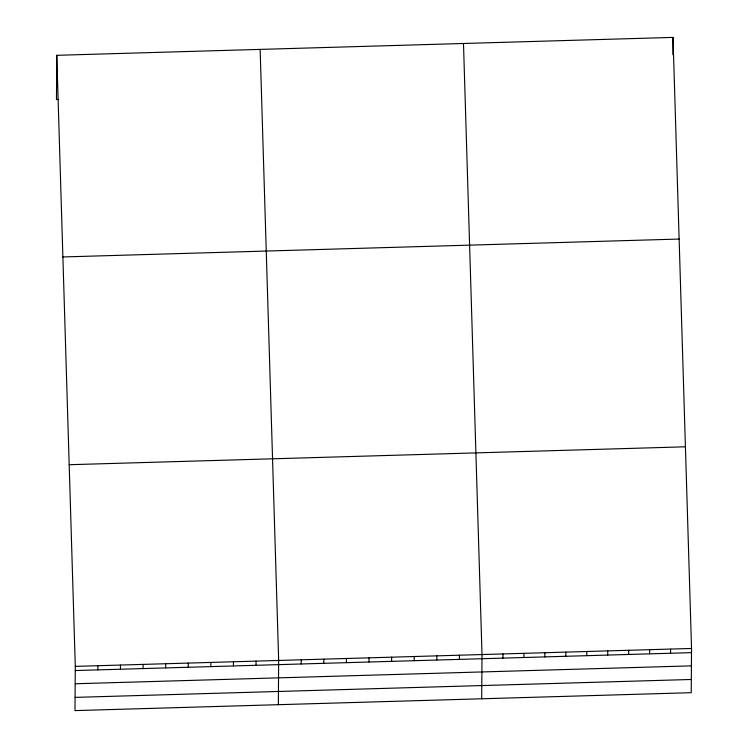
<?xml version="1.0" encoding="UTF-8"?>
<svg xmlns="http://www.w3.org/2000/svg" width="748" height="748" viewBox="0 0 748 748"><rect width="100%" height="100%" fill="white"/><g stroke="black" fill="none" stroke-linecap="round" stroke-linejoin="round"><path stroke-width="1.12" d="M56.773 55.305L75.296 666.365L74.987 710.6L691.227 692.695L691.535 648.46L673.013 37.4L56.773 55.305L56.465 99.54L58.718 99.475M97.866 669.89L97.895 665.711M120.456 669.236L120.484 665.056M143.055 668.572L143.083 664.402M165.645 667.917L165.682 663.747M188.244 667.263L188.272 663.083M210.843 666.608L210.871 662.429M233.432 665.954L233.47 661.774M256.031 665.29L256.059 661.12M278.349 704.691L278.658 660.456L260.136 49.396M301.22 663.981L301.248 659.801M323.819 663.326L323.847 659.147M346.418 662.663L346.446 658.492M369.007 662.008L369.035 657.838M391.606 661.354L391.634 657.174M414.196 660.699L414.233 656.52M436.795 660.045L436.823 655.865M459.394 659.381L459.422 655.211M481.703 698.782L482.011 654.556L463.489 43.487M502.937 658.118L502.965 653.939M523.89 657.511L523.918 653.331M544.843 656.903L544.871 652.724M565.797 656.295L565.825 652.116M586.75 655.687L586.778 651.508M607.703 655.08L607.731 650.9M628.647 654.463L628.685 650.293M649.601 653.855L649.629 649.685M672.891 54.791L673.013 37.4M670.554 653.247L670.582 649.077M62.888 256.957L679.128 239.051M69.181 464.714L685.42 446.808M75.296 666.365L691.535 648.46M75.267 670.545L691.507 652.639M75.174 683.765L691.414 665.86M75.081 697.379L691.32 679.474"/></g></svg>
